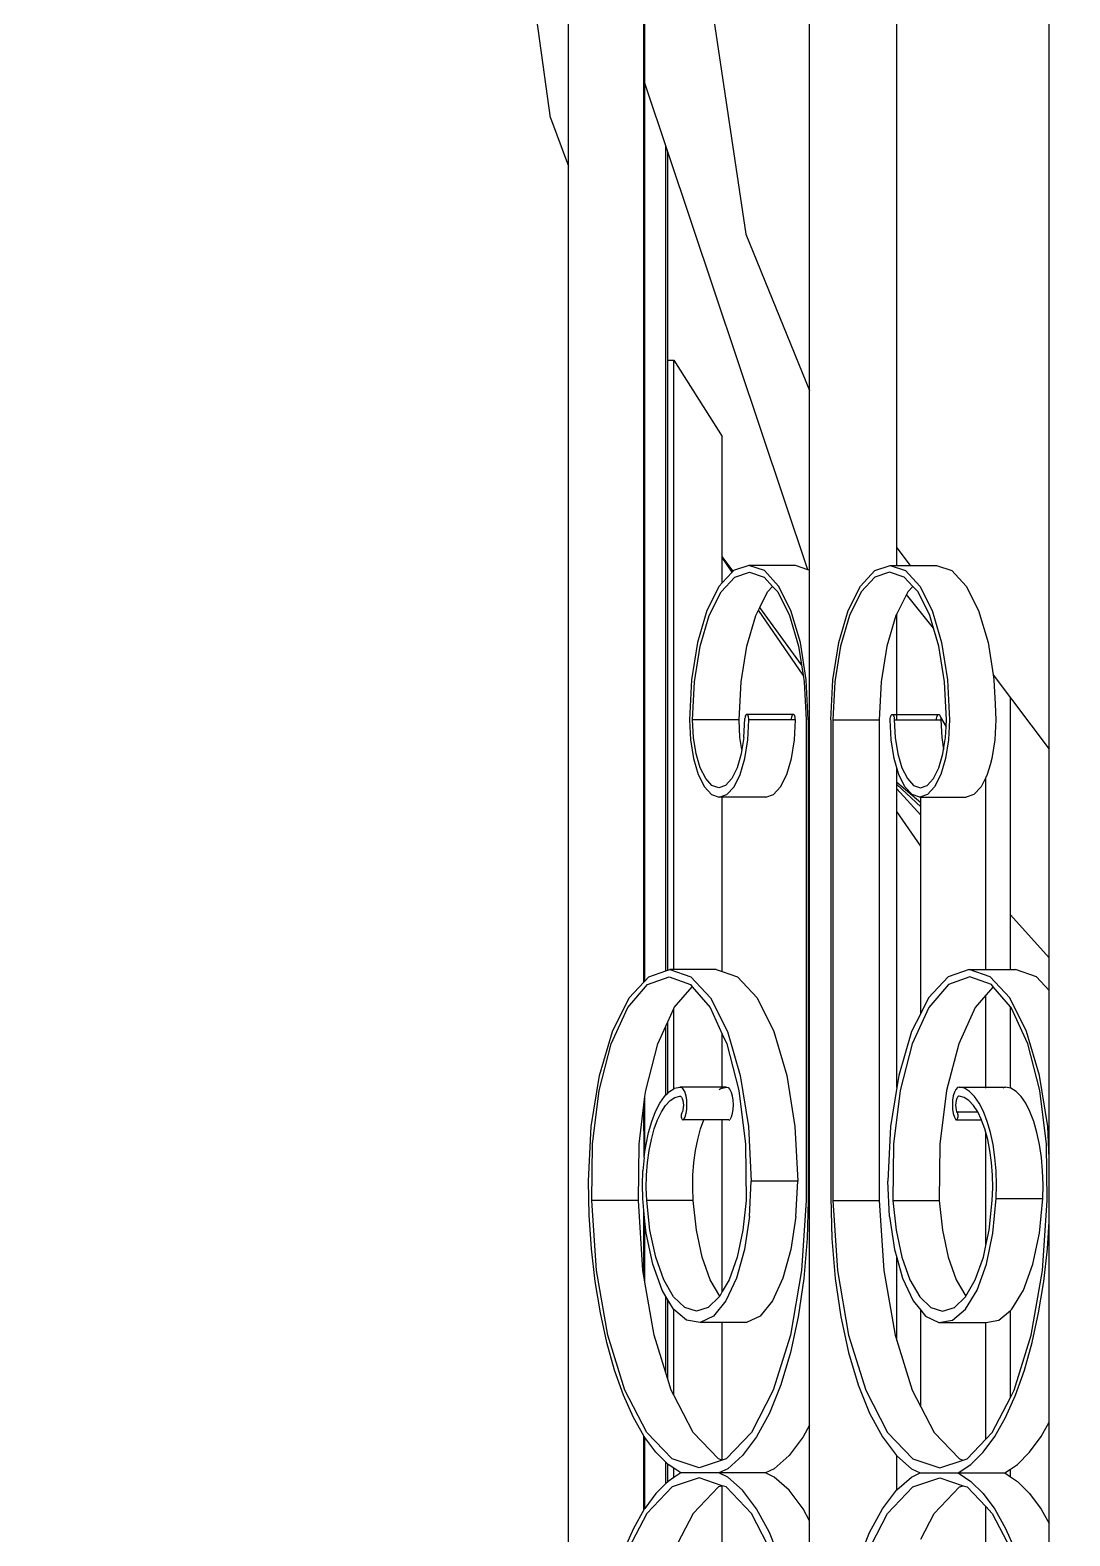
# Model space of a CAD drawing. Header units: millimetres. Extents: x 173236 to 801264, y -94969 to 615039.
# Drawn here: x 549069.2 to 549264.1, y -2712.9 to -2430.7 of the extents above; entities that cross this region are included whole.
import ezdxf

# ---------------------------------------------------------------- set-up
doc = ezdxf.new("R2010")
doc.units = ezdxf.units.MM
doc.header["$MEASUREMENT"] = 0
doc.header["$PDMODE"] = 2
for name, color, linetype in [('VOX-A-ANNO-DIMS', 160, 'Continuous'), ('VOX-A-STAIRS-STEPS', 140, 'Continuous'), ('VOX-A-WALL-PATT', 233, 'Continuous')]:
    doc.layers.add(name, color=color, linetype=linetype)
doc.styles.add('1.5 mm Rotis Annotative', font='', dxfattribs={"height": 1.5})
doc.styles.get('1.5 mm Rotis Annotative').set_extended_font_data('Rotis Sans Serif')
doc.dimstyles.new('1.5 mm Rotis Annotative', dxfattribs={"dimtxt": 1.5, "dimasz": 1, "dimexe": 1.5, "dimexo": 0, "dimgap": 1, "dimtad": 1, "dimdec": 0, "dimrnd": 5, "dimzin": 0, "dimdsep": 46, "dimtxsty": '1.5 mm Rotis Annotative', "dimblk": 'ARCHTICK', "dimcen": 0.09, "dimdle": 1, "dimadec": 0, "dimazin": 0, "dimtfac": 1, "dimtdec": 0, "dimtofl": 0, "dimtmove": 1, "dimatfit": 3, "dimfxl": 2, "dimfxlon": 1, "dimtolj": 1, "dimtzin": 0, "dimarcsym": 0})

# ---------------------------------------------------------------- blocks, each defined once
blk = doc.blocks.new('SS')
at = {"layer": 'VOX-A-WALL-PATT'}
for p, q in [((293206.91, -1342.84), (293206.91, -991.19)), ((293234.83, -1305.98), (293234.83, -1034.78)), ((293250.8, -1277.21), (293250.8, -1062.67)), ((293281.11, -1385.47), (293281.11, -1113.37)), ((293294.91, -1236.12), (293294.91, -1129.87)), ((293276.14, -1156.9), (293262.43, -1248.59)), ((293298.24, -1227.32), (293303.78, -1186.83)), ((293280.92, -1385.27), (293280.92, -1192.83)), ((293251.09, -1310), (293280.92, -1220.96)), ((293298.24, -1227.32), (293294.91, -1236.12)), ((293276.73, -1271.66), (293276.73, -1233.48)), ((293277.09, -1383.43), (293277.09, -1232.41)), ((293294.91, -1954.73), (293294.91, -1236.12)), ((293262.43, -1248.59), (293250.8, -1277.21)), ((293275.63, -1271.66), (293266.76, -1285.61)), ((293276.73, -1271.66), (293275.63, -1271.66)), ((293275.63, -1383.18), (293275.63, -1271.66)), ((293276.73, -1383.31), (293276.73, -1271.66)), ((293250.8, -1291.23), (293250.8, -1277.21)), ((293266.76, -1307.56), (293266.76, -1285.61)), ((293250.8, -1308.83), (293250.8, -1291.23)), ((293234.83, -1305.98), (293232.38, -1309.21)), ((293234.83, -1309.21), (293234.83, -1305.98)), ((293250.8, -1309.11), (293250.8, -1308.83)), ((293264.79, -1310.26), (293266.76, -1307.56)), ((293264.93, -1310.42), (293266.76, -1307.75)), ((293266.76, -1307.75), (293266.76, -1307.56)), ((293266.76, -1312.4), (293266.76, -1307.75)), ((293224.73, -1310.17), (293222.11, -1313)), ((293227.55, -1309.21), (293224.73, -1310.17)), ((293232.38, -1309.21), (293227.55, -1309.21)), ((293233.24, -1310.17), (293230.62, -1313)), ((293231.89, -1313.05), (293233.45, -1311.37)), ((293234.83, -1309.21), (293232.38, -1309.21)), ((293236.05, -1309.21), (293233.24, -1310.17)), ((293233.45, -1311.37), (293236.14, -1310.45)), ((293236.05, -1309.21), (293234.83, -1309.21)), ((293238.86, -1310.17), (293236.05, -1309.21)), ((293236.14, -1310.45), (293238.83, -1311.37)), ((293238.83, -1311.37), (293241.34, -1314.07)), ((293241.49, -1313), (293238.86, -1310.17)), ((293250.8, -1310.09), (293250.8, -1309.11)), ((293250.8, -1310.09), (293251.09, -1310)), ((293250.8, -1337.49), (293250.8, -1310.09)), ((293251.09, -1310), (293253.38, -1309.21)), ((293253.38, -1309.21), (293261.89, -1309.21)), ((293256.45, -1313), (293259.07, -1310.17)), ((293259.11, -1311.37), (293257.55, -1313.05)), ((293259.07, -1310.17), (293261.89, -1309.21)), ((293261.8, -1310.45), (293259.11, -1311.37)), ((293264.49, -1311.37), (293261.8, -1310.45)), ((293261.89, -1309.21), (293264.7, -1310.17)), ((293267, -1314.07), (293264.49, -1311.37)), ((293264.7, -1310.17), (293264.79, -1310.26)), ((293264.79, -1310.26), (293264.93, -1310.42)), ((293264.93, -1310.42), (293266.76, -1312.4)), ((293222.11, -1313), (293219.86, -1317.49)), ((293230.62, -1313), (293228.36, -1317.49)), ((293228.79, -1318.37), (293230.94, -1314.07)), ((293230.94, -1314.07), (293231.89, -1313.05)), ((293231.89, -1313.05), (293232.83, -1314.07)), ((293232.83, -1314.07), (293233.07, -1314.55)), ((293241.34, -1314.07), (293243.49, -1318.37)), ((293243.74, -1317.49), (293241.49, -1313)), ((293254.2, -1317.49), (293256.45, -1313)), ((293256.6, -1314.07), (293254.45, -1318.37)), ((293257.55, -1313.05), (293256.6, -1314.07)), ((293258.49, -1314.07), (293257.55, -1313.05)), ((293259.92, -1316.92), (293258.49, -1314.07)), ((293266.76, -1312.4), (293267.32, -1313)), ((293269.15, -1318.37), (293267, -1314.07)), ((293267.32, -1313), (293269.57, -1317.49)), ((293228.11, -1320.67), (293233.07, -1314.55)), ((293233.07, -1314.55), (293234.83, -1318.06)), ((293252.25, -1327.41), (293259.92, -1316.92)), ((293260.15, -1317.38), (293259.92, -1316.92)), ((293219.86, -1317.49), (293218.13, -1323.35)), ((293228.36, -1317.49), (293226.64, -1323.35)), ((293228.11, -1320.67), (293228.79, -1318.37)), ((293234.83, -1319.85), (293234.83, -1318.06)), ((293234.83, -1318.06), (293234.99, -1318.37)), ((293234.83, -1321.61), (293234.83, -1319.85)), ((293234.99, -1318.37), (293236.64, -1323.97)), ((293243.49, -1318.37), (293245.14, -1323.97)), ((293245.46, -1323.35), (293243.74, -1317.49)), ((293251.95, -1329.32), (293260.15, -1317.38)), ((293252.47, -1323.35), (293254.2, -1317.49)), ((293254.45, -1318.37), (293252.8, -1323.97)), ((293260.65, -1318.37), (293260.15, -1317.38)), ((293262.3, -1323.97), (293260.65, -1318.37)), ((293270.8, -1323.97), (293269.15, -1318.37)), ((293269.57, -1317.49), (293271.3, -1323.35)), ((293227.14, -1323.97), (293228.11, -1320.67)), ((293234.83, -1336.52), (293234.83, -1321.61)), ((293218.13, -1323.35), (293217.19, -1329.26)), ((293226.64, -1323.35), (293225.55, -1330.17)), ((293226.1, -1330.49), (293227.14, -1323.97)), ((293236.64, -1323.97), (293237.68, -1330.49)), ((293245.14, -1323.97), (293246.18, -1330.49)), ((293246.55, -1330.17), (293245.46, -1323.35)), ((293251.39, -1330.17), (293252.47, -1323.35)), ((293252.8, -1323.97), (293252.25, -1327.41)), ((293263.34, -1330.49), (293262.3, -1323.97)), ((293271.84, -1330.49), (293270.8, -1323.97)), ((293271.3, -1323.35), (293272.39, -1330.17)), ((293252.25, -1327.41), (293251.95, -1329.32)), ((293217.19, -1329.26), (293206.91, -1342.84)), ((293217.05, -1330.17), (293216.82, -1334.6)), ((293217.19, -1329.26), (293217.05, -1330.17)), ((293225.55, -1330.17), (293225.18, -1337.49)), ((293225.74, -1337.49), (293226.1, -1330.49)), ((293237.68, -1330.49), (293238.03, -1337.49)), ((293246.18, -1330.49), (293246.53, -1337.49)), ((293246.92, -1337.49), (293246.55, -1330.17)), ((293251.02, -1337.49), (293251.39, -1330.17)), ((293251.76, -1330.49), (293251.41, -1337.49)), ((293251.95, -1329.32), (293251.76, -1330.49)), ((293263.69, -1337.49), (293263.34, -1330.49)), ((293272.2, -1337.49), (293271.84, -1330.49)), ((293272.39, -1330.17), (293272.76, -1337.49)), ((293214.02, -1366.43), (293214.02, -1333.45)), ((293216.82, -1334.6), (293216.68, -1337.49)), ((293227.06, -1336.52), (293226.97, -1336.62)), ((293227.16, -1336.48), (293227.06, -1336.52)), ((293227.26, -1336.52), (293227.16, -1336.48)), ((293234.83, -1336.52), (293227.26, -1336.52)), ((293235.56, -1336.52), (293234.83, -1336.52)), ((293235.56, -1336.52), (293235.47, -1336.62)), ((293235.66, -1336.48), (293235.56, -1336.52)), ((293235.76, -1336.52), (293235.66, -1336.48)), ((293235.86, -1336.62), (293235.76, -1336.52)), ((293253.58, -1336.62), (293253.67, -1336.52)), ((293253.67, -1336.52), (293253.77, -1336.48)), ((293253.77, -1336.48), (293253.87, -1336.52)), ((293253.87, -1336.52), (293262.18, -1336.52)), ((293262.08, -1336.62), (293262.18, -1336.52)), ((293262.18, -1336.52), (293262.28, -1336.48)), ((293262.28, -1336.48), (293262.38, -1336.52)), ((293262.38, -1336.52), (293262.47, -1336.62)), ((293216.68, -1337.49), (293216.86, -1341.15)), ((293225.18, -1337.49), (293225.37, -1341.15)), ((293225.8, -1338.64), (293225.74, -1337.49)), ((293225.81, -1338.77), (293225.8, -1338.64)), ((293226.82, -1336.99), (293225.81, -1338.77)), ((293225.91, -1340.7), (293225.81, -1338.77)), ((293226.77, -1337.49), (293226.61, -1340.7)), ((293226.79, -1337.23), (293226.77, -1337.49)), ((293227.55, -1337.49), (293226.77, -1337.49)), ((293226.82, -1336.99), (293226.79, -1337.23)), ((293226.89, -1336.78), (293226.82, -1336.99)), ((293226.97, -1336.62), (293226.89, -1336.78)), ((293227.43, -1336.78), (293227.35, -1336.62)), ((293227.5, -1336.99), (293227.43, -1336.78)), ((293227.53, -1337.23), (293227.5, -1336.99)), ((293227.55, -1337.49), (293227.53, -1337.23)), ((293234.83, -1337.49), (293227.55, -1337.49)), ((293234.83, -1337.49), (293234.83, -1336.62)), ((293235.28, -1337.49), (293234.83, -1337.49)), ((293235.28, -1337.49), (293235.11, -1340.7)), ((293235.29, -1337.23), (293235.28, -1337.49)), ((293235.33, -1336.99), (293235.29, -1337.23)), ((293235.39, -1336.78), (293235.33, -1336.99)), ((293235.47, -1336.62), (293235.39, -1336.78)), ((293235.94, -1336.78), (293235.86, -1336.62)), ((293235.87, -1341.15), (293236.05, -1337.49)), ((293236, -1336.99), (293235.94, -1336.78)), ((293236.04, -1337.23), (293236, -1336.99)), ((293236.05, -1337.49), (293236.04, -1337.23)), ((293238.03, -1337.49), (293238.03, -1425.44)), ((293246.53, -1337.49), (293238.03, -1337.49)), ((293246.53, -1337.49), (293246.53, -1425.44)), ((293246.92, -1337.49), (293246.92, -1424.92)), ((293250.8, -1337.49), (293251.02, -1337.49)), ((293250.8, -1424.92), (293250.8, -1337.49)), ((293251.02, -1337.49), (293251.02, -1424.92)), ((293251.41, -1337.49), (293251.41, -1425.44)), ((293253.38, -1337.49), (293253.4, -1337.23)), ((293253.57, -1341.15), (293253.38, -1337.49)), ((293253.38, -1337.49), (293254.16, -1337.49)), ((293253.4, -1337.23), (293253.44, -1336.99)), ((293253.44, -1336.99), (293253.5, -1336.78)), ((293253.5, -1336.78), (293253.58, -1336.62)), ((293253.97, -1336.62), (293254.05, -1336.78)), ((293254.05, -1336.78), (293254.11, -1336.99)), ((293254.11, -1336.99), (293254.15, -1337.23)), ((293254.15, -1337.23), (293254.16, -1337.49)), ((293254.16, -1337.49), (293261.89, -1337.49)), ((293261.89, -1337.49), (293261.9, -1337.23)), ((293262.07, -1341.15), (293261.89, -1337.49)), ((293261.9, -1337.23), (293261.94, -1336.99)), ((293261.94, -1336.99), (293262, -1336.78)), ((293262, -1336.78), (293262.08, -1336.62)), ((293262.47, -1336.62), (293262.55, -1336.78)), ((293262.55, -1336.78), (293262.61, -1336.99)), ((293262.61, -1336.99), (293262.65, -1337.23)), ((293262.83, -1340.7), (293262.65, -1337.23)), ((293263.53, -1340.7), (293263.69, -1337.49)), ((293263.69, -1337.49), (293272.2, -1337.49)), ((293272.03, -1340.7), (293272.2, -1337.49)), ((293272.76, -1337.49), (293272.57, -1341.15)), ((293216.86, -1341.15), (293217.41, -1344.56)), ((293225.37, -1341.15), (293225.91, -1344.56)), ((293226.26, -1342.91), (293225.91, -1340.7)), ((293226.61, -1340.7), (293226.26, -1342.91)), ((293235.11, -1340.7), (293234.64, -1343.69)), ((293235.32, -1344.56), (293235.87, -1341.15)), ((293254.11, -1344.56), (293253.57, -1341.15)), ((293262.62, -1344.56), (293262.07, -1341.15)), ((293262.83, -1340.7), (293263.18, -1342.91)), ((293263.18, -1342.91), (293263.53, -1340.7)), ((293271.56, -1343.69), (293272.03, -1340.7)), ((293272.57, -1341.15), (293272.03, -1344.56)), ((293206.91, -1346.84), (293206.91, -1342.84)), ((293217.41, -1344.56), (293217.74, -1345.7)), ((293225.91, -1344.56), (293226.77, -1347.49)), ((293226.38, -1343.69), (293226.26, -1342.91)), ((293227.14, -1346.26), (293226.38, -1343.69)), ((293234.64, -1343.69), (293233.88, -1346.26)), ((293234.83, -1346.24), (293235.32, -1344.56)), ((293254.98, -1347.49), (293254.11, -1344.56)), ((293263.48, -1347.49), (293262.62, -1344.56)), ((293263.18, -1342.91), (293263.3, -1343.69)), ((293263.3, -1343.69), (293264.06, -1346.26)), ((293270.8, -1346.26), (293271.56, -1343.69)), ((293272.03, -1344.56), (293271.17, -1347.49)), ((293206.91, -1358.24), (293206.91, -1346.84)), ((293217.74, -1345.7), (293218.27, -1347.49)), ((293218.27, -1347.49), (293218.53, -1348.01)), ((293226.77, -1347.49), (293227.9, -1349.74)), ((293228.13, -1348.23), (293227.14, -1346.26)), ((293233.88, -1346.26), (293232.89, -1348.23)), ((293233.33, -1349.74), (293234.46, -1347.49)), ((293234.46, -1347.49), (293234.83, -1346.24)), ((293234.83, -1348.89), (293234.83, -1346.24)), ((293256.1, -1349.74), (293254.98, -1347.49)), ((293264.61, -1349.74), (293263.48, -1347.49)), ((293264.06, -1346.26), (293265.05, -1348.23)), ((293269.81, -1348.23), (293270.8, -1346.26)), ((293271.17, -1347.49), (293270.04, -1349.74)), ((293218.53, -1383.18), (293218.53, -1348.01)), ((293218.53, -1348.01), (293219.4, -1349.74)), ((293219.4, -1349.74), (293220.71, -1351.15)), ((293227.9, -1349.74), (293229.21, -1351.15)), ((293229.28, -1349.47), (293228.13, -1348.23)), ((293230.51, -1349.89), (293229.28, -1349.47)), ((293234.83, -1348.89), (293230.44, -1352.59)), ((293230.44, -1353.41), (293234.83, -1349.3)), ((293230.44, -1354.95), (293234.83, -1350.08)), ((293231.74, -1349.47), (293230.51, -1349.89)), ((293232.89, -1348.23), (293231.74, -1349.47)), ((293232.02, -1351.15), (293233.33, -1349.74)), ((293234.83, -1349.3), (293234.83, -1348.89)), ((293234.83, -1350.08), (293234.83, -1349.3)), ((293234.83, -1354.23), (293234.83, -1350.08)), ((293257.41, -1351.15), (293256.1, -1349.74)), ((293265.92, -1351.15), (293264.61, -1349.74)), ((293265.05, -1348.23), (293266.2, -1349.47)), ((293266.2, -1349.47), (293267.43, -1349.89)), ((293267.43, -1349.89), (293268.66, -1349.47)), ((293268.66, -1349.47), (293269.81, -1348.23)), ((293270.04, -1349.74), (293268.73, -1351.15)), ((293220.71, -1351.15), (293222.11, -1351.64)), ((293230.32, -1351.64), (293222.11, -1351.64)), ((293229.21, -1351.15), (293230.62, -1351.64)), ((293230.62, -1351.64), (293230.32, -1351.64)), ((293230.44, -1352.59), (293230.44, -1351.69)), ((293230.44, -1353.41), (293230.44, -1352.59)), ((293230.62, -1351.64), (293232.02, -1351.15)), ((293258.82, -1351.64), (293257.41, -1351.15)), ((293258.82, -1351.64), (293266.76, -1351.64)), ((293267.32, -1351.64), (293265.92, -1351.15)), ((293266.76, -1383.56), (293266.76, -1351.64)), ((293266.76, -1351.64), (293267.32, -1351.64)), ((293268.73, -1351.15), (293267.32, -1351.64)), ((293230.44, -1354.95), (293230.44, -1353.41)), ((293230.44, -1360.62), (293234.83, -1354.23)), ((293230.44, -1360.62), (293230.44, -1354.95)), ((293234.83, -1404.79), (293234.83, -1354.23)), ((293206.91, -1360.24), (293206.91, -1358.24)), ((293206.91, -1372.43), (293206.91, -1360.24)), ((293230.44, -1391.2), (293230.44, -1360.62)), ((293214.02, -1368.76), (293214.02, -1366.43)), ((293214.02, -1373.16), (293214.02, -1368.76)), ((293206.91, -1375.42), (293206.91, -1372.43)), ((293206.91, -1381.05), (293214.02, -1373.16)), ((293214.02, -1383.18), (293214.02, -1373.16)), ((293206.91, -1381.05), (293206.91, -1375.42)), ((293206.91, -1387), (293206.91, -1381.05)), ((293209.23, -1384.5), (293213.08, -1383.18)), ((293214.02, -1383.18), (293213.08, -1383.18)), ((293218.53, -1383.18), (293214.02, -1383.18)), ((293217.73, -1384.5), (293221.58, -1383.18)), ((293221.58, -1383.18), (293218.53, -1383.18)), ((293221.58, -1383.18), (293225.43, -1384.5)), ((293267.86, -1383.18), (293266.76, -1383.56)), ((293267.86, -1383.18), (293275.63, -1383.18)), ((293276.36, -1383.18), (293272.51, -1384.5)), ((293275.63, -1383.18), (293276.36, -1383.18)), ((293276.73, -1383.31), (293276.36, -1383.18)), ((293277.09, -1383.43), (293276.73, -1383.31)), ((293206.91, -1387), (293209.23, -1384.5)), ((293214.14, -1388.37), (293217.73, -1384.5)), ((293217.18, -1386.32), (293217.51, -1385.94)), ((293217.51, -1385.94), (293221.43, -1384.5)), ((293221.43, -1384.5), (293225.35, -1385.94)), ((293225.35, -1385.94), (293228.97, -1390.14)), ((293225.43, -1384.5), (293229.02, -1388.37)), ((293264, -1384.5), (293260.41, -1388.37)), ((293266.76, -1383.56), (293264, -1384.5)), ((293272.51, -1384.5), (293268.92, -1388.37)), ((293272.59, -1385.94), (293272.26, -1386.32)), ((293276.51, -1384.5), (293272.59, -1385.94)), ((293280.43, -1385.94), (293276.51, -1384.5)), ((293280.21, -1384.5), (293277.09, -1383.43)), ((293280.92, -1385.27), (293280.21, -1384.5)), ((293284.05, -1390.14), (293280.43, -1385.94)), ((293281.11, -1385.47), (293280.92, -1385.27)), ((293283.8, -1388.37), (293281.11, -1385.47)), ((293206.91, -1417.68), (293206.91, -1387)), ((293211.06, -1394.53), (293214.14, -1388.37)), ((293214.02, -1389.98), (293217.18, -1386.32)), ((293217.18, -1386.32), (293218.53, -1387.89)), ((293218.53, -1404.68), (293218.53, -1387.89)), ((293218.53, -1387.89), (293220.46, -1390.14)), ((293229.02, -1388.37), (293230.44, -1391.2)), ((293260.41, -1388.37), (293257.33, -1394.53)), ((293268.92, -1388.37), (293265.83, -1394.53)), ((293272.26, -1386.32), (293268.97, -1390.14)), ((293275.55, -1390.14), (293272.26, -1386.32)), ((293286.88, -1394.53), (293283.8, -1388.37)), ((293210.86, -1396.77), (293213.89, -1390.14)), ((293213.89, -1390.14), (293214.02, -1389.98)), ((293214.02, -1404.89), (293214.02, -1389.98)), ((293220.46, -1390.14), (293223.5, -1396.77)), ((293228.97, -1390.14), (293232, -1396.77)), ((293230.44, -1391.2), (293232.11, -1394.53)), ((293268.97, -1390.14), (293266.76, -1394.97)), ((293275.63, -1390.31), (293275.55, -1390.14)), ((293275.63, -1404.99), (293275.63, -1390.31)), ((293276.73, -1392.73), (293275.63, -1390.31)), ((293287.08, -1396.77), (293284.05, -1390.14)), ((293276.73, -1405.77), (293276.73, -1392.73)), ((293277.09, -1393.51), (293276.73, -1392.73)), ((293277.09, -1406.13), (293277.09, -1393.51)), ((293278.58, -1396.77), (293277.09, -1393.51)), ((293208.65, -1405.33), (293210.86, -1396.77)), ((293208.69, -1402.55), (293211.06, -1394.53)), ((293223.5, -1396.77), (293225.7, -1405.33)), ((293232, -1396.77), (293234.21, -1405.33)), ((293232.11, -1394.53), (293234.47, -1402.55)), ((293257.33, -1394.53), (293254.96, -1402.55)), ((293265.83, -1394.53), (293263.47, -1402.55)), ((293265.94, -1396.77), (293263.73, -1405.33)), ((293266.76, -1394.97), (293265.94, -1396.77)), ((293266.76, -1404.68), (293266.76, -1394.97)), ((293280.79, -1405.33), (293278.58, -1396.77)), ((293289.25, -1402.55), (293286.88, -1394.53)), ((293289.29, -1405.33), (293287.08, -1396.77)), ((293207.2, -1411.89), (293208.69, -1402.55)), ((293234.47, -1402.55), (293234.83, -1404.79)), ((293254.96, -1402.55), (293253.48, -1411.89)), ((293263.47, -1402.55), (293261.98, -1411.89)), ((293290.74, -1411.89), (293289.25, -1402.55)), ((293207.43, -1415.14), (293208.65, -1405.33)), ((293212.99, -1405.49), (293213.94, -1404.91)), ((293213.94, -1404.91), (293214.02, -1404.89)), ((293214.02, -1404.89), (293214.91, -1404.68)), ((293214.91, -1404.68), (293215.23, -1404.79)), ((293218.53, -1404.68), (293214.91, -1404.68)), ((293215.23, -1404.79), (293215.34, -1404.91)), ((293218.53, -1404.91), (293218.53, -1404.68)), ((293223.42, -1404.68), (293218.53, -1404.68)), ((293221.5, -1405.49), (293222.44, -1404.91)), ((293222.44, -1404.91), (293223.42, -1404.68)), ((293223.42, -1404.68), (293223.74, -1404.79)), ((293223.74, -1404.79), (293224.03, -1405.12)), ((293224.03, -1405.12), (293224.29, -1405.63)), ((293225.7, -1405.33), (293226.92, -1415.14)), ((293234.21, -1405.33), (293235.42, -1415.14)), ((293234.83, -1404.79), (293235.96, -1411.89)), ((293263.73, -1405.33), (293262.52, -1415.14)), ((293265.4, -1405.12), (293265.15, -1405.63)), ((293265.7, -1404.79), (293265.4, -1405.12)), ((293266.02, -1404.68), (293265.7, -1404.79)), ((293266.02, -1404.68), (293266.76, -1404.68)), ((293266.76, -1404.86), (293266.02, -1404.68)), ((293266.76, -1404.86), (293266.76, -1404.68)), ((293266.76, -1404.68), (293274.52, -1404.68)), ((293266.99, -1404.91), (293266.76, -1404.86)), ((293267.33, -1405.12), (293266.99, -1404.91)), ((293273.91, -1405.12), (293273.65, -1405.63)), ((293274.2, -1404.79), (293273.91, -1405.12)), ((293274.52, -1404.68), (293274.2, -1404.79)), ((293275.49, -1404.91), (293274.52, -1404.68)), ((293275.63, -1404.99), (293275.49, -1404.91)), ((293276.44, -1405.49), (293275.63, -1404.99)), ((293280.92, -1406.41), (293280.79, -1405.33)), ((293290.51, -1415.14), (293289.29, -1405.33)), ((293210.45, -1409.16), (293211.23, -1407.63)), ((293211.23, -1407.63), (293212.08, -1406.4)), ((293212.08, -1406.4), (293212.99, -1405.49)), ((293218.96, -1409.16), (293219.74, -1407.63)), ((293219.74, -1407.63), (293220.59, -1406.4)), ((293220.02, -1409.22), (293220.79, -1408.04)), ((293220.59, -1406.4), (293221.5, -1405.49)), ((293220.79, -1408.04), (293221.62, -1407.15)), ((293221.62, -1407.15), (293222.49, -1406.58)), ((293222.49, -1406.58), (293223.38, -1406.33)), ((293223.38, -1406.33), (293223.55, -1406.37)), ((293223.55, -1406.37), (293223.71, -1406.53)), ((293223.71, -1406.53), (293223.85, -1406.79)), ((293223.85, -1406.79), (293223.96, -1407.14)), ((293223.96, -1407.14), (293224.03, -1407.55)), ((293224.03, -1407.55), (293224.06, -1407.99)), ((293224.06, -1407.99), (293224.04, -1408.44)), ((293224.29, -1405.63), (293224.49, -1406.3)), ((293224.49, -1406.3), (293224.61, -1407.07)), ((293224.61, -1407.07), (293224.65, -1407.91)), ((293224.65, -1407.91), (293224.61, -1408.74)), ((293264.82, -1407.07), (293264.78, -1407.91)), ((293264.78, -1407.91), (293264.82, -1408.74)), ((293264.95, -1406.3), (293264.82, -1407.07)), ((293265.15, -1405.63), (293264.95, -1406.3)), ((293273.33, -1407.07), (293273.29, -1407.91)), ((293273.29, -1407.91), (293273.33, -1408.74)), ((293273.45, -1406.3), (293273.33, -1407.07)), ((293273.65, -1405.63), (293273.45, -1406.3)), ((293273.91, -1407.55), (293273.88, -1407.99)), ((293273.88, -1407.99), (293273.9, -1408.44)), ((293273.98, -1407.14), (293273.91, -1407.55)), ((293274.09, -1406.79), (293273.98, -1407.14)), ((293274.23, -1406.53), (293274.09, -1406.79)), ((293274.39, -1406.37), (293274.23, -1406.53)), ((293274.56, -1406.33), (293274.39, -1406.37)), ((293275.45, -1406.58), (293274.56, -1406.33)), ((293276.32, -1407.15), (293275.45, -1406.58)), ((293277.15, -1408.04), (293276.32, -1407.15)), ((293276.73, -1405.77), (293276.44, -1405.49)), ((293277.09, -1406.13), (293276.73, -1405.77)), ((293277.35, -1406.4), (293277.09, -1406.13)), ((293277.92, -1409.22), (293277.15, -1408.04)), ((293278.2, -1407.63), (293277.35, -1406.4)), ((293278.98, -1409.16), (293278.2, -1407.63)), ((293280.92, -1416.53), (293280.92, -1406.41)), ((293281.11, -1407.95), (293280.92, -1406.41)), ((293281.07, -1417.57), (293281.11, -1407.95)), ((293282, -1415.14), (293281.11, -1407.95)), ((293209.77, -1410.96), (293210.45, -1409.16)), ((293218.27, -1410.96), (293218.96, -1409.16)), ((293218.71, -1412.35), (293219.3, -1410.73)), ((293223.88, -1410.7), (293219.3, -1410.73)), ((293219.3, -1410.73), (293219.31, -1410.7)), ((293219.31, -1410.7), (293219.32, -1410.66)), ((293223.88, -1410.7), (293219.31, -1410.7)), ((293219.32, -1410.66), (293220.02, -1409.22)), ((293223.88, -1409.22), (293220.02, -1409.22)), ((293223.67, -1409.77), (293223.66, -1409.97)), ((293223.66, -1409.97), (293223.67, -1410.17)), ((293223.7, -1409.58), (293223.67, -1409.77)), ((293223.67, -1410.17), (293223.7, -1410.35)), ((293223.74, -1409.42), (293223.7, -1409.58)), ((293223.7, -1410.35), (293223.75, -1410.51)), ((293223.81, -1409.3), (293223.74, -1409.42)), ((293223.75, -1410.51), (293223.81, -1410.63)), ((293223.88, -1409.22), (293223.81, -1409.3)), ((293223.81, -1410.63), (293223.88, -1410.7)), ((293223.98, -1408.86), (293223.88, -1409.22)), ((293223.88, -1410.7), (293223.96, -1410.73)), ((293223.96, -1410.73), (293224.03, -1410.7)), ((293224.04, -1408.44), (293223.98, -1408.86)), ((293224.29, -1410.18), (293224.03, -1410.7)), ((293224.49, -1409.52), (293224.29, -1410.18)), ((293224.61, -1408.74), (293224.49, -1409.52)), ((293264.82, -1408.74), (293264.95, -1409.52)), ((293264.95, -1409.52), (293265.15, -1410.18)), ((293265.15, -1410.18), (293265.4, -1410.7)), ((293265.48, -1410.73), (293265.4, -1410.7)), ((293265.55, -1410.7), (293265.48, -1410.73)), ((293265.55, -1410.7), (293266.76, -1410.7)), ((293266.76, -1410.7), (293270.13, -1410.7)), ((293266.76, -1442.12), (293266.76, -1410.7)), ((293270.13, -1410.7), (293273.91, -1410.7)), ((293270.73, -1412.35), (293270.13, -1410.7)), ((293273.33, -1408.74), (293273.45, -1409.52)), ((293273.45, -1409.52), (293273.65, -1410.18)), ((293273.65, -1410.18), (293273.91, -1410.7)), ((293273.9, -1408.44), (293273.96, -1408.86)), ((293273.98, -1410.73), (293273.91, -1410.7)), ((293273.96, -1408.86), (293274.06, -1409.22)), ((293274.06, -1410.7), (293273.98, -1410.73)), ((293274.06, -1409.22), (293274.13, -1409.3)), ((293274.13, -1410.63), (293274.06, -1410.7)), ((293274.13, -1409.3), (293274.19, -1409.42)), ((293274.19, -1410.51), (293274.13, -1410.63)), ((293274.19, -1409.42), (293274.24, -1409.58)), ((293274.24, -1410.35), (293274.19, -1410.51)), ((293274.24, -1409.58), (293274.27, -1409.77)), ((293274.27, -1410.17), (293274.24, -1410.35)), ((293274.27, -1409.77), (293274.28, -1409.97)), ((293274.28, -1409.97), (293274.27, -1410.17)), ((293278.62, -1410.66), (293277.92, -1409.22)), ((293279.23, -1412.35), (293278.62, -1410.66)), ((293279.67, -1410.96), (293278.98, -1409.16)), ((293206.91, -1417.68), (293207.2, -1411.89)), ((293208.71, -1415.2), (293209.18, -1412.98)), ((293209.18, -1412.98), (293209.77, -1410.96)), ((293217.21, -1415.2), (293217.68, -1412.98)), ((293217.68, -1412.98), (293218.27, -1410.96)), ((293218.19, -1414.25), (293218.53, -1413.01)), ((293218.53, -1413.01), (293218.71, -1412.35)), ((293218.53, -1433.66), (293218.53, -1413.01)), ((293235.96, -1411.89), (293236.47, -1421.91)), ((293253.48, -1411.89), (293252.97, -1421.91)), ((293261.98, -1411.89), (293261.47, -1421.91)), ((293271.25, -1414.25), (293270.73, -1412.35)), ((293279.75, -1414.25), (293279.23, -1412.35)), ((293280.25, -1412.98), (293279.67, -1410.96)), ((293280.73, -1415.2), (293280.25, -1412.98)), ((293291.24, -1421.91), (293290.74, -1411.89)), ((293207.31, -1425.44), (293207.43, -1415.14)), ((293208.36, -1417.57), (293208.71, -1415.2)), ((293216.87, -1417.57), (293217.21, -1415.2)), ((293217.48, -1418.51), (293217.78, -1416.32)), ((293217.78, -1416.32), (293218.19, -1414.25)), ((293226.92, -1415.14), (293227.05, -1425.44)), ((293235.42, -1415.14), (293235.55, -1425.44)), ((293262.52, -1415.14), (293262.39, -1425.44)), ((293271.66, -1416.32), (293271.25, -1414.25)), ((293271.95, -1418.51), (293271.66, -1416.32)), ((293280.16, -1416.32), (293279.75, -1414.25)), ((293280.46, -1418.51), (293280.16, -1416.32)), ((293280.92, -1416.53), (293280.73, -1415.2)), ((293282.13, -1425.44), (293282, -1415.14)), ((293290.63, -1425.44), (293290.51, -1415.14)), ((293206.91, -1429.29), (293206.91, -1417.68)), ((293208.14, -1420.04), (293208.36, -1417.57)), ((293216.65, -1420.04), (293216.87, -1417.57)), ((293217.31, -1420.79), (293217.48, -1418.51)), ((293272.13, -1420.79), (293271.95, -1418.51)), ((293280.63, -1420.79), (293280.46, -1418.51)), ((293281.07, -1417.57), (293280.92, -1416.53)), ((293281.07, -1417.57), (293281.29, -1420.04)), ((293208.06, -1422.57), (293208.14, -1420.04)), ((293216.56, -1422.57), (293216.65, -1420.04)), ((293217.26, -1423.12), (293217.31, -1420.79)), ((293236.15, -1428.37), (293236.47, -1421.91)), ((293252.97, -1421.91), (293261.47, -1421.91)), ((293253.28, -1428.37), (293252.97, -1421.91)), ((293261.79, -1428.37), (293261.47, -1421.91)), ((293272.17, -1423.12), (293272.13, -1420.79)), ((293280.68, -1423.12), (293280.63, -1420.79)), ((293281.38, -1422.57), (293281.29, -1420.04)), ((293291.11, -1428.14), (293291.24, -1421.91)), ((293208.11, -1425.1), (293208.06, -1422.57)), ((293216.62, -1425.1), (293216.56, -1422.57)), ((293217.34, -1425.44), (293217.26, -1423.12)), ((293272.1, -1425.44), (293272.17, -1423.12)), ((293280.6, -1425.44), (293280.68, -1423.12)), ((293281.32, -1425.1), (293281.38, -1422.57)), ((293208.15, -1438.23), (293207.31, -1425.44)), ((293208.73, -1431.4), (293208.11, -1425.1)), ((293216.62, -1425.1), (293208.11, -1425.1)), ((293217.23, -1431.4), (293216.62, -1425.1)), ((293217.93, -1430.87), (293217.34, -1425.44)), ((293227.05, -1425.44), (293226.46, -1430.87)), ((293235.55, -1425.44), (293227.05, -1425.44)), ((293235.55, -1425.44), (293234.96, -1430.87)), ((293238.03, -1425.44), (293237.19, -1438.23)), ((293246.53, -1425.44), (293238.03, -1425.44)), ((293246.53, -1425.44), (293245.69, -1438.23)), ((293246.92, -1424.92), (293246.71, -1432.39)), ((293250.8, -1424.92), (293251.02, -1424.92)), ((293250.8, -1425.44), (293250.8, -1424.92)), ((293250.8, -1425.44), (293251.03, -1425.44)), ((293250.8, -1466.53), (293250.8, -1425.44)), ((293251.02, -1424.92), (293251.03, -1425.44)), ((293251.03, -1425.44), (293251.23, -1432.39)), ((293251.41, -1425.44), (293252.25, -1438.23)), ((293262.39, -1425.44), (293262.98, -1430.87)), ((293271.51, -1430.87), (293272.1, -1425.44)), ((293272.1, -1425.44), (293280.6, -1425.44)), ((293280.01, -1430.87), (293280.6, -1425.44)), ((293280.92, -1429.22), (293281.11, -1427.27)), ((293281.11, -1427.27), (293281.32, -1425.1)), ((293281.11, -1439.26), (293281.11, -1427.27)), ((293281.29, -1438.23), (293282.13, -1425.44)), ((293282.13, -1425.44), (293290.63, -1425.44)), ((293289.79, -1438.23), (293290.63, -1425.44)), ((293207.24, -1434.29), (293206.91, -1429.29)), ((293206.91, -1466.03), (293206.91, -1429.29)), ((293236.15, -1428.37), (293235.23, -1434.41)), ((293253.28, -1428.37), (293254.2, -1434.41)), ((293261.79, -1428.37), (293262.71, -1434.41)), ((293280.71, -1431.4), (293280.92, -1429.22)), ((293280.92, -1440.36), (293280.92, -1429.22)), ((293290.7, -1434.29), (293291.11, -1428.14)), ((293209.93, -1437.11), (293208.73, -1431.4)), ((293218.43, -1437.11), (293217.23, -1431.4)), ((293218.53, -1433.66), (293217.93, -1430.87)), ((293226.46, -1430.87), (293225.4, -1435.79)), ((293234.96, -1430.87), (293233.9, -1435.79)), ((293246.71, -1432.39), (293246.08, -1439.71)), ((293251.23, -1432.39), (293251.86, -1439.71)), ((293262.98, -1430.87), (293264.04, -1435.79)), ((293270.45, -1435.79), (293271.51, -1430.87)), ((293278.95, -1435.79), (293280.01, -1430.87)), ((293279.51, -1437.11), (293280.71, -1431.4)), ((293207.92, -1440.28), (293207.24, -1434.29)), ((293218.98, -1435.79), (293218.53, -1433.66)), ((293235.23, -1434.41), (293234.83, -1435.86)), ((293254.2, -1434.41), (293255.67, -1439.67)), ((293262.71, -1434.41), (293264.18, -1439.67)), ((293290.02, -1440.28), (293290.7, -1434.29)), ((293210.2, -1450.07), (293208.15, -1438.23)), ((293211.63, -1441.86), (293209.93, -1437.11)), ((293220.14, -1441.86), (293218.43, -1437.11)), ((293220.46, -1439.93), (293218.98, -1435.79)), ((293225.4, -1435.79), (293223.93, -1439.93)), ((293233.9, -1435.79), (293232.43, -1439.93)), ((293234.83, -1435.86), (293233.76, -1439.67)), ((293234.83, -1451.05), (293234.83, -1435.86)), ((293237.19, -1438.23), (293235.14, -1450.07)), ((293245.69, -1438.23), (293243.64, -1450.07)), ((293252.25, -1438.23), (293254.3, -1450.07)), ((293264.04, -1435.79), (293265.51, -1439.93)), ((293268.98, -1439.93), (293270.45, -1435.79)), ((293277.48, -1439.93), (293278.95, -1435.79)), ((293277.8, -1441.86), (293279.51, -1437.11)), ((293281.11, -1439.26), (293281.29, -1438.23)), ((293287.74, -1450.07), (293289.79, -1438.23)), ((293208.86, -1446.02), (293207.92, -1440.28)), ((293222.19, -1442.95), (293220.46, -1439.93)), ((293223.93, -1439.93), (293222.19, -1442.95)), ((293232.43, -1439.93), (293230.63, -1443.06)), ((293233.76, -1439.67), (293231.83, -1443.81)), ((293246.08, -1439.71), (293245.05, -1446.71)), ((293251.86, -1439.71), (293252.89, -1446.71)), ((293255.67, -1439.67), (293257.6, -1443.81)), ((293264.18, -1439.67), (293266.11, -1443.81)), ((293265.51, -1439.93), (293266.76, -1442.12)), ((293267.24, -1442.95), (293268.98, -1439.93)), ((293275.68, -1443.06), (293277.48, -1439.93)), ((293279.24, -1450.07), (293280.92, -1440.36)), ((293280.92, -1440.36), (293281.11, -1439.26)), ((293289.08, -1446.02), (293290.02, -1440.28)), ((293213.74, -1445.35), (293211.63, -1441.86)), ((293222.25, -1445.35), (293220.14, -1441.86)), ((293222.26, -1443.06), (293222.19, -1442.95)), ((293224.29, -1445.02), (293222.26, -1443.06)), ((293230.63, -1443.06), (293228.6, -1445.02)), ((293231.83, -1443.81), (293230.44, -1445.52)), ((293257.6, -1443.81), (293259.86, -1446.58)), ((293266.11, -1443.81), (293268.37, -1446.58)), ((293266.76, -1442.12), (293267.24, -1442.95)), ((293267.24, -1442.95), (293267.31, -1443.06)), ((293267.31, -1443.06), (293269.34, -1445.02)), ((293273.65, -1445.02), (293275.68, -1443.06)), ((293275.69, -1445.35), (293276.73, -1443.64)), ((293276.73, -1443.64), (293277.09, -1443.04)), ((293276.73, -1458.16), (293276.73, -1443.64)), ((293277.09, -1443.04), (293277.8, -1441.86)), ((293277.09, -1457), (293277.09, -1443.04)), ((293210.05, -1451.45), (293208.86, -1446.02)), ((293214.02, -1445.59), (293213.74, -1445.35)), ((293214.02, -1461.5), (293214.02, -1445.59)), ((293216.12, -1447.37), (293214.02, -1445.59)), ((293224.62, -1447.37), (293222.25, -1445.35)), ((293226.44, -1445.68), (293224.29, -1445.02)), ((293228.6, -1445.02), (293226.44, -1445.68)), ((293229.57, -1446.58), (293227.12, -1447.79)), ((293230.44, -1445.52), (293229.57, -1446.58)), ((293230.44, -1463.18), (293230.44, -1445.52)), ((293245.05, -1446.71), (293243.64, -1453.24)), ((293252.89, -1446.71), (293254.3, -1453.24)), ((293259.86, -1446.58), (293262.32, -1447.79)), ((293268.37, -1446.58), (293270.82, -1447.79)), ((293269.34, -1445.02), (293271.49, -1445.68)), ((293271.49, -1445.68), (293273.65, -1445.02)), ((293273.32, -1447.37), (293275.63, -1445.41)), ((293275.63, -1445.41), (293275.69, -1445.35)), ((293275.63, -1461.09), (293275.63, -1445.41)), ((293287.89, -1451.45), (293289.08, -1446.02)), ((293218.53, -1447.78), (293216.12, -1447.37)), ((293218.53, -1469.13), (293218.53, -1447.78)), ((293218.61, -1447.79), (293218.53, -1447.78)), ((293227.12, -1447.79), (293218.61, -1447.79)), ((293227.12, -1447.79), (293224.62, -1447.37)), ((293262.32, -1447.79), (293266.76, -1447.79)), ((293266.76, -1472.97), (293266.76, -1447.79)), ((293266.76, -1447.79), (293270.82, -1447.79)), ((293270.82, -1447.79), (293273.32, -1447.37)), ((293211.46, -1456.49), (293210.05, -1451.45)), ((293213.33, -1460.17), (293210.2, -1450.07)), ((293234.83, -1451.05), (293232.01, -1460.17)), ((293235.14, -1450.07), (293234.83, -1451.05)), ((293243.64, -1450.07), (293240.51, -1460.17)), ((293254.3, -1450.07), (293257.43, -1460.17)), ((293277.09, -1457), (293279.24, -1450.07)), ((293284.61, -1460.17), (293287.74, -1450.07)), ((293286.48, -1456.49), (293287.89, -1451.45)), ((293243.64, -1453.24), (293241.88, -1459.17)), ((293254.3, -1453.24), (293256.06, -1459.17)), ((293213.09, -1461.07), (293211.46, -1456.49)), ((293276.73, -1458.16), (293277.09, -1457)), ((293284.85, -1461.07), (293286.48, -1456.49)), ((293214.02, -1461.5), (293213.33, -1460.17)), ((293232.01, -1460.17), (293230.44, -1463.18)), ((293240.51, -1460.17), (293236.5, -1467.89)), ((293241.88, -1459.17), (293239.8, -1464.37)), ((293256.06, -1459.17), (293258.14, -1464.37)), ((293257.43, -1460.17), (293261.44, -1467.89)), ((293275.63, -1461.09), (293276.1, -1460.17)), ((293276.1, -1460.17), (293276.73, -1458.16)), ((293280.6, -1467.89), (293284.61, -1460.17)), ((293214.91, -1465.14), (293213.09, -1461.07)), ((293217.34, -1467.89), (293214.02, -1461.5)), ((293230.44, -1463.18), (293227.99, -1467.89)), ((293272.09, -1467.89), (293275.63, -1461.09)), ((293283.03, -1465.14), (293284.85, -1461.07)), ((293208.39, -1468.64), (293206.91, -1466.03)), ((293206.91, -1484.57), (293206.91, -1466.03)), ((293216.89, -1468.64), (293214.91, -1465.14)), ((293239.8, -1464.37), (293237.45, -1468.72)), ((293258.14, -1464.37), (293260.49, -1468.72)), ((293281.11, -1468.52), (293283.03, -1465.14)), ((293210.52, -1471.52), (293208.39, -1468.64)), ((293219.02, -1471.52), (293216.89, -1468.64)), ((293218.53, -1469.13), (293217.34, -1467.89)), ((293227.99, -1467.89), (293223.37, -1472.74)), ((293236.5, -1467.89), (293231.87, -1472.74)), ((293237.45, -1468.72), (293234.89, -1472.13)), ((293250.8, -1466.53), (293251.98, -1468.72)), ((293250.8, -1484.07), (293250.8, -1466.53)), ((293251.98, -1468.72), (293254.55, -1472.13)), ((293260.49, -1468.72), (293263.05, -1472.13)), ((293261.44, -1467.89), (293266.07, -1472.74)), ((293267.47, -1472.74), (293272.09, -1467.89)), ((293275.97, -1472.74), (293280.6, -1467.89)), ((293278.92, -1471.52), (293280.92, -1468.8)), ((293280.92, -1468.8), (293281.05, -1468.64)), ((293280.92, -1481.79), (293280.92, -1468.8)), ((293281.05, -1468.64), (293281.11, -1468.52)), ((293281.11, -1482.08), (293281.11, -1468.52)), ((293212.76, -1473.75), (293210.52, -1471.52)), ((293221.97, -1472.74), (293218.53, -1469.13)), ((293221.26, -1473.75), (293219.02, -1471.52)), ((293277.09, -1473.34), (293278.92, -1471.52)), ((293214.02, -1474.59), (293212.76, -1473.75)), ((293223.58, -1475.3), (293221.26, -1473.75)), ((293222.67, -1472.97), (293221.97, -1472.74)), ((293223.37, -1472.74), (293222.67, -1472.97)), ((293226.92, -1474.39), (293222.67, -1472.97)), ((293231.87, -1472.74), (293226.92, -1474.39)), ((293234.83, -1472.19), (293232.16, -1474.54)), ((293234.89, -1472.13), (293234.83, -1472.19)), ((293234.83, -1478.41), (293234.83, -1472.19)), ((293254.55, -1472.13), (293257.28, -1474.54)), ((293263.05, -1472.13), (293265.78, -1474.54)), ((293266.07, -1472.74), (293266.76, -1472.97)), ((293266.76, -1472.97), (293267.47, -1472.74)), ((293266.76, -1472.97), (293271.02, -1474.39)), ((293271.02, -1474.39), (293275.97, -1472.74)), ((293275.63, -1474.45), (293276.68, -1473.75)), ((293276.68, -1473.75), (293276.73, -1473.7)), ((293276.73, -1473.7), (293277.09, -1473.34)), ((293276.73, -1476.9), (293276.73, -1473.7)), ((293277.09, -1477.25), (293277.09, -1473.34)), ((293212.76, -1476.85), (293210.52, -1479.08)), ((293214.02, -1476), (293212.76, -1476.85)), ((293214.02, -1476), (293214.02, -1474.59)), ((293215.08, -1475.3), (293214.02, -1474.59)), ((293215.08, -1475.3), (293214.02, -1476)), ((293223.58, -1475.3), (293215.08, -1475.3)), ((293221.26, -1476.85), (293219.02, -1479.08)), ((293223.58, -1475.3), (293221.26, -1476.85)), ((293226.92, -1476.21), (293222.67, -1477.63)), ((293230.56, -1475.3), (293223.58, -1475.3)), ((293231.87, -1477.86), (293226.92, -1476.21)), ((293232.16, -1474.54), (293230.56, -1475.3)), ((293232.16, -1476.06), (293230.56, -1475.3)), ((293234.83, -1478.41), (293232.16, -1476.06)), ((293254.55, -1478.46), (293257.28, -1476.06)), ((293257.28, -1474.54), (293258.87, -1475.3)), ((293257.28, -1476.06), (293258.87, -1475.3)), ((293258.87, -1475.3), (293267.38, -1475.3)), ((293263.05, -1478.46), (293265.78, -1476.06)), ((293265.78, -1474.54), (293267.38, -1475.3)), ((293265.78, -1476.06), (293267.38, -1475.3)), ((293266.76, -1477.63), (293271.02, -1476.21)), ((293267.38, -1475.3), (293274.36, -1475.3)), ((293271.02, -1476.21), (293275.97, -1477.86)), ((293274.36, -1475.3), (293275.63, -1474.45)), ((293274.36, -1475.3), (293275.63, -1476.15)), ((293275.63, -1476.15), (293275.63, -1474.45)), ((293275.63, -1476.15), (293276.68, -1476.85)), ((293276.68, -1476.85), (293276.73, -1476.9)), ((293276.73, -1476.9), (293277.09, -1477.25)), ((293210.52, -1479.08), (293208.39, -1481.96)), ((293219.02, -1479.08), (293216.89, -1481.96)), ((293221.97, -1477.86), (293218.53, -1481.46)), ((293222.67, -1477.63), (293221.97, -1477.86)), ((293223.37, -1477.86), (293222.67, -1477.63)), ((293227.99, -1482.7), (293223.37, -1477.86)), ((293236.5, -1482.7), (293231.87, -1477.86)), ((293234.89, -1478.46), (293234.83, -1478.41)), ((293237.45, -1481.88), (293234.89, -1478.46)), ((293251.98, -1481.88), (293254.55, -1478.46)), ((293260.49, -1481.88), (293263.05, -1478.46)), ((293261.44, -1482.7), (293266.07, -1477.86)), ((293266.07, -1477.86), (293266.76, -1477.63)), ((293266.76, -1502.81), (293266.76, -1477.63)), ((293266.76, -1477.63), (293267.47, -1477.86)), ((293267.47, -1477.86), (293272.09, -1482.7)), ((293275.97, -1477.86), (293280.6, -1482.7)), ((293277.09, -1477.25), (293278.92, -1479.08)), ((293278.92, -1479.08), (293280.92, -1481.79)), ((293208.39, -1481.96), (293206.91, -1484.57)), ((293216.89, -1481.96), (293214.91, -1485.46)), ((293218.53, -1481.46), (293217.34, -1482.7)), ((293218.53, -1502.82), (293218.53, -1481.46)), ((293239.8, -1486.23), (293237.45, -1481.88)), ((293250.8, -1484.07), (293251.98, -1481.88)), ((293258.14, -1486.23), (293260.49, -1481.88)), ((293280.92, -1481.79), (293281.05, -1481.96)), ((293281.05, -1481.96), (293281.11, -1482.08)), ((293281.11, -1482.08), (293283.03, -1485.46)), ((293206.91, -1521.31), (293206.91, -1484.57)), ((293217.34, -1482.7), (293214.02, -1489.1)), ((293230.44, -1487.41), (293227.99, -1482.7)), ((293240.51, -1490.43), (293236.5, -1482.7)), ((293250.8, -1525.16), (293250.8, -1484.07)), ((293257.43, -1490.43), (293261.44, -1482.7)), ((293272.09, -1482.7), (293275.63, -1489.51)), ((293280.6, -1482.7), (293284.61, -1490.43)), ((293214.91, -1485.46), (293213.09, -1489.53)), ((293241.88, -1491.43), (293239.8, -1486.23)), ((293256.06, -1491.43), (293258.14, -1486.23)), ((293283.03, -1485.46), (293284.85, -1489.53))]:
    blk.add_line(p, q, dxfattribs=at)
blk = doc.blocks.new('_ArchTick')
at = {"color": 0, "linetype": 'ByBlock', "const_width": 0.15}
blk.add_lwpolyline([(-0.5, -0.5), (0.5, 0.5)], dxfattribs=at)
blk = doc.blocks.new('*D661')
at = {"layer": 'Defpoints', "color": 0, "transparency": 16777216}
for p in [(537437.71, -1723.82), (553695.97, -1723.82), (547999.44, -4473.82)]:
    blk.add_point(p, dxfattribs=at)
at = {"layer": 'VOX-A-ANNO-DIMS', "color": 0, "lineweight": -2, "transparency": 16777216}
for p, q in [((537437.71, -4573.82), (537437.71, -1623.82)), ((537637.71, -1723.82), (537287.71, -1723.82)), ((537637.71, -4473.82), (537287.71, -4473.82))]:
    blk.add_line(p, q, dxfattribs=at)
at = {"layer": 'VOX-A-ANNO-DIMS', "color": 0, "lineweight": -2, "transparency": 16777216, "xscale": 100, "yscale": 100, "zscale": 100}
for p, rotation in [((537437.71, -1723.82), 90), ((537437.71, -4473.82), 270)]:
    blk.add_blockref('_ArchTick', p, dxfattribs=dict(at, rotation=rotation))
at = {"layer": 'VOX-A-ANNO-DIMS', "color": 0, "transparency": 16777216, "insert": (537261.51, -3098.82), "char_height": 150, "attachment_point": 5, "rotation": 90, "style": '1.5 mm Rotis Annotative'}
blk.add_mtext('\\A1;2750', dxfattribs=at)
blk = doc.blocks.new('*D665')
at = {"layer": 'Defpoints', "color": 0, "transparency": 16777216}
for p in [(641539.18, 61543.32), (642299.94, 61543.32), (642299.94, 61417.89), (536630.73, -523.82), (560469.09, -523.82), (547516.89, -20473.82)]:
    blk.add_point(p, dxfattribs=at)
at = {"layer": 'VOX-A-ANNO-DIMS', "color": 0, "lineweight": -2, "transparency": 16777216}
for p, q in [((641539.18, 61543.32), (641539.18, 61267.89)), ((642299.94, 61543.32), (642299.94, 61267.89)), ((641439.18, 61417.89), (642399.94, 61417.89)), ((536630.73, -20573.82), (536630.73, -423.82)), ((536830.73, -523.82), (536480.73, -523.82)), ((536830.73, -20473.82), (536480.73, -20473.82))]:
    blk.add_line(p, q, dxfattribs=at)
at = {"layer": 'VOX-A-ANNO-DIMS', "color": 0, "lineweight": -2, "transparency": 16777216, "xscale": 100, "yscale": 100, "zscale": 100}
for p, rotation in [((641539.18, 61417.89), 180), ((536630.73, -523.82), 90), ((536630.73, -20473.82), 270)]:
    blk.add_blockref('_ArchTick', p, dxfattribs=dict(at, rotation=rotation))
blk.add_blockref('_ArchTick', (642299.94, 61417.89), dxfattribs=at)
at = {"layer": 'VOX-A-ANNO-DIMS', "color": 0, "transparency": 16777216, "insert": (641919.56, 61594.09), "char_height": 150, "attachment_point": 5, "style": '1.5 mm Rotis Annotative'}
blk.add_mtext('\\A1;760', dxfattribs=at)
at = {"layer": 'VOX-A-ANNO-DIMS', "color": 0, "transparency": 16777216, "insert": (536454.54, -10498.82), "char_height": 150, "attachment_point": 5, "rotation": 90, "style": '1.5 mm Rotis Annotative'}
blk.add_mtext('\\A1;19950', dxfattribs=at)

msp = doc.modelspace()

# ---------------------------------------------------------------- block references
at = {"layer": 'VOX-A-STAIRS-STEPS', "xscale": -1.024232788984593, "yscale": 1.024232788984593, "zscale": 1.024232788984593}
msp.add_blockref('SS', (849572.41, -1190.1), dxfattribs=at)

# ---------------------------------------------------------------- dimensions: what is measured, and where the dimension line sits
at = {"layer": 'VOX-A-ANNO-DIMS'}
for base, p1, p2, picture, middle in [((536630.73, -523.82), (547516.89, -20473.82), (560469.09, -523.82), '*D665', (536454.54, -10498.82)), ((537437.71, -1723.82), (547999.44, -4473.82), (553695.97, -1723.82), '*D661', (537261.51, -3098.82))]:
    dim = msp.add_linear_dim(base=base, p1=p1, p2=p2, angle=270, dimstyle='1.5 mm Rotis Annotative', dxfattribs=at)
    dim.commit()
    dim.dimension.update_dxf_attribs({"geometry": picture, "text_midpoint": middle})

doc.saveas('drawing.dxf')
